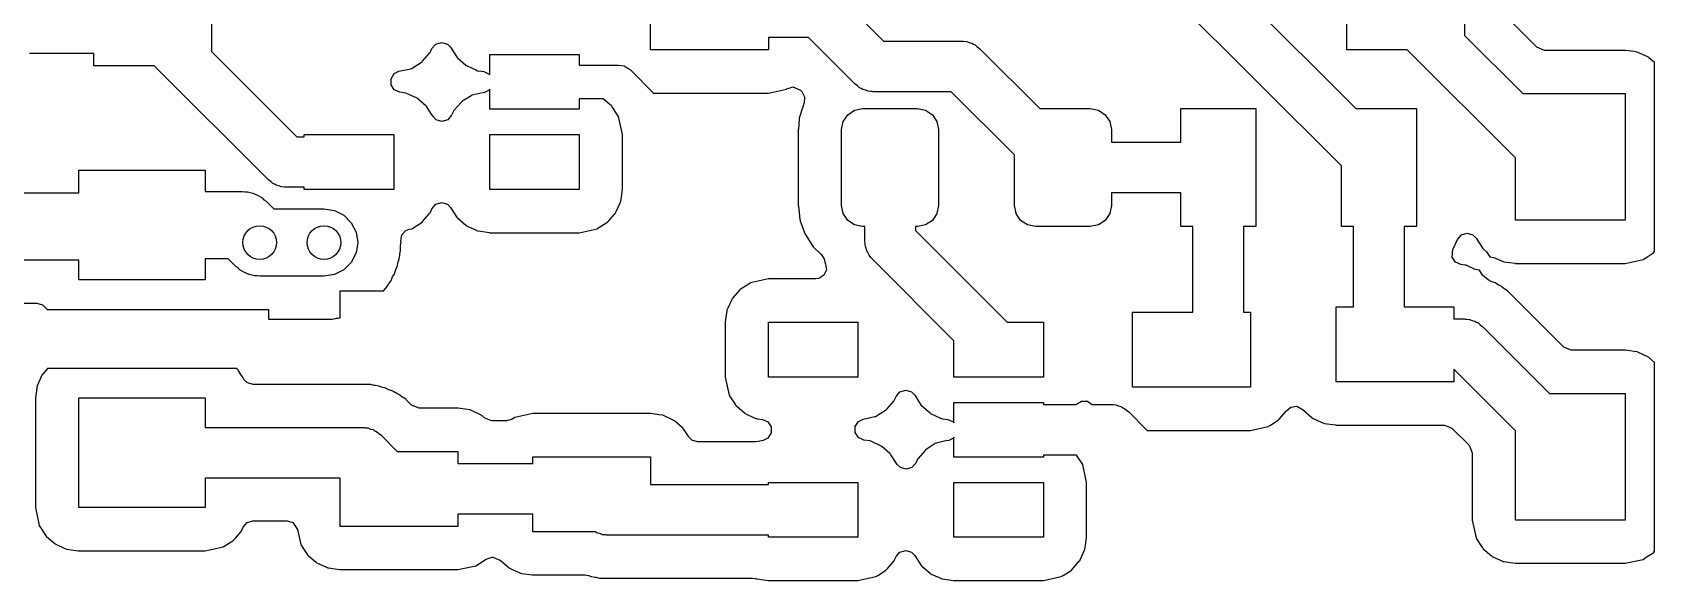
# Model space of a CAD drawing. Extents: x 0.01 to 3.57, y 0.02 to 1.96.
# Drawn here: x 2.185 to 2.943, y 0.435 to 0.691 of the extents above; entities that cross this region are included whole.
import ezdxf

# ---------------------------------------------------------------- set-up
doc = ezdxf.new("R2010")
doc.units = 0
doc.header["$MEASUREMENT"] = 0
doc.layers.add('BLACK', color=7, linetype='CONTINUOUS')

msp = doc.modelspace()

# ---------------------------------------------------------------- linework, layer by layer
at = {"layer": 'BLACK', "linetype": 'CONTINUOUS'}
for p, q in [((2.71239, 0.746068), (2.80324, 0.655217)), ((2.79654, 0.628513), (2.70904, 0.716013)), ((2.85404, 0.717717), (2.85404, 0.68942)), ((2.26904, 0.710217), (2.26904, 0.68192)), ((2.47404, 0.682717), (2.47404, 0.711013)), ((2.56101, 0.708568), (2.58281, 0.686772)), ((2.79904, 0.682717), (2.79904, 0.711013)), ((2.85404, 0.68942), (2.88121, 0.662244)), ((2.88787, 0.683894), (2.87569, 0.696082)), ((2.26904, 0.68192), (2.30883, 0.642126)), ((2.37109, 0.681404), (2.37123, 0.681726)), ((2.37123, 0.681726), (2.37194, 0.683278)), ((2.37123, 0.681726), (2.37123, 0.681726)), ((2.37194, 0.683278), (2.37377, 0.68539)), ((2.37377, 0.68539), (2.37645, 0.686178)), ((2.37645, 0.686178), (2.37914, 0.68539)), ((2.37914, 0.68539), (2.38063, 0.683899)), ((2.38063, 0.683899), (2.38371, 0.679097)), ((2.52904, 0.682717), (2.47404, 0.682717)), ((2.54777, 0.688406), (2.52904, 0.688406)), ((2.52904, 0.688406), (2.52904, 0.682717)), ((2.56956, 0.666609), (2.54777, 0.688406)), ((2.58281, 0.686772), (2.61929, 0.686772)), ((2.61929, 0.686772), (2.61969, 0.686733)), ((2.61969, 0.686733), (2.61987, 0.686758)), ((2.61987, 0.686758), (2.62017, 0.686686)), ((2.62017, 0.686686), (2.62159, 0.686547)), ((2.62159, 0.686547), (2.6228, 0.686062)), ((2.6228, 0.686062), (2.62408, 0.685759)), ((2.62408, 0.685759), (2.62479, 0.685267)), ((2.62479, 0.685267), (2.6256, 0.684944)), ((2.6256, 0.684944), (2.62656, 0.684054)), ((2.62656, 0.684054), (2.62764, 0.683313)), ((2.62764, 0.683313), (2.65568, 0.655276)), ((2.82733, 0.682717), (2.79904, 0.682717)), ((2.8778, 0.632253), (2.82733, 0.682717)), ((2.89138, 0.682441), (2.88787, 0.683894)), ((2.92898, 0.682441), (2.89138, 0.682441)), ((2.92915, 0.682416), (2.92898, 0.682441)), ((2.93322, 0.68183), (2.92915, 0.682416)), ((2.92915, 0.682416), (2.92915, 0.682416)), ((2.93467, 0.681623), (2.93322, 0.68183)), ((2.93499, 0.681475), (2.93467, 0.681623)), ((2.21404, 0.680906), (2.18404, 0.680906)), ((2.21404, 0.675217), (2.21404, 0.680906)), ((2.24233, 0.675217), (2.21404, 0.675217)), ((2.29559, 0.621963), (2.24233, 0.675217)), ((2.36248, 0.673951), (2.36313, 0.674365)), ((2.36313, 0.674365), (2.36702, 0.676867)), ((2.36702, 0.676867), (2.36732, 0.677059)), ((2.36702, 0.676867), (2.36702, 0.676867)), ((2.36732, 0.677059), (2.36755, 0.677327)), ((2.36755, 0.677327), (2.37085, 0.681135)), ((2.37085, 0.681136), (2.37109, 0.681404)), ((2.37085, 0.681135), (2.37085, 0.681136)), ((2.38371, 0.679097), (2.38398, 0.678864)), ((2.38398, 0.678864), (2.38398, 0.678864)), ((2.38398, 0.678864), (2.38779, 0.675564)), ((2.38779, 0.675564), (2.38779, 0.675564)), ((2.38779, 0.675564), (2.38806, 0.675332)), ((2.38806, 0.675332), (2.38838, 0.675185)), ((2.38838, 0.675185), (2.38838, 0.675185)), ((2.38838, 0.675185), (2.3924, 0.673348)), ((2.39898, 0.670956), (2.39898, 0.680512)), ((2.39898, 0.680512), (2.44071, 0.680512)), ((2.44071, 0.680512), (2.44071, 0.675591)), ((2.44071, 0.675591), (2.45905, 0.675591)), ((2.45905, 0.675591), (2.46033, 0.675296)), ((2.46033, 0.675296), (2.46164, 0.675148)), ((2.46164, 0.675148), (2.46202, 0.674907)), ((2.46202, 0.674907), (2.46246, 0.674806)), ((2.46246, 0.674806), (2.46349, 0.673984)), ((2.93957, 0.679382), (2.93499, 0.681475)), ((2.9399, 0.679235), (2.93957, 0.679382)), ((2.93957, 0.679382), (2.93957, 0.679382)), ((2.94016, 0.679003), (2.9399, 0.679235)), ((2.94016, 0.679002), (2.94016, 0.679003)), ((2.94276, 0.676756), (2.94016, 0.679002)), ((2.94276, 0.588564), (2.94276, 0.676756)), ((2.35285, 0.669211), (2.35436, 0.671563)), ((2.35285, 0.666416), (2.35285, 0.669211)), ((2.35436, 0.671563), (2.35655, 0.672661)), ((2.35655, 0.672661), (2.36205, 0.673857)), ((2.36205, 0.673857), (2.36248, 0.673951)), ((2.3924, 0.673348), (2.39329, 0.672944)), ((2.39329, 0.672944), (2.3951, 0.672683)), ((2.3951, 0.672683), (2.39617, 0.67253)), ((2.39617, 0.67253), (2.39871, 0.671368)), ((2.39871, 0.671368), (2.39898, 0.670956)), ((2.46349, 0.673984), (2.4646, 0.673284)), ((2.4646, 0.673284), (2.47537, 0.66252)), ((2.57064, 0.665868), (2.56956, 0.666609)), ((2.35436, 0.664065), (2.35285, 0.666416)), ((2.3569, 0.662903), (2.35436, 0.664065)), ((2.35978, 0.662489), (2.3569, 0.662903)), ((2.36011, 0.662342), (2.35978, 0.662489)), ((2.36469, 0.660248), (2.36011, 0.662342)), ((2.36501, 0.660101), (2.36469, 0.660248)), ((2.36469, 0.660248), (2.36469, 0.660248)), ((2.36528, 0.659869), (2.36501, 0.660101)), ((2.36909, 0.656569), (2.36528, 0.659869)), ((2.36528, 0.659869), (2.36528, 0.659869)), ((2.38671, 0.658992), (2.38575, 0.658374)), ((2.39021, 0.661242), (2.38671, 0.658992)), ((2.39059, 0.661482), (2.39021, 0.661242)), ((2.39021, 0.661242), (2.39021, 0.661242)), ((2.39354, 0.662124), (2.39059, 0.661482)), ((2.39652, 0.662772), (2.39354, 0.662124)), ((2.39871, 0.66387), (2.39652, 0.662772)), ((2.39898, 0.664282), (2.39871, 0.66387)), ((2.39898, 0.654921), (2.39898, 0.664282)), ((2.45193, 0.659843), (2.44071, 0.659843)), ((2.44071, 0.659843), (2.44071, 0.654921)), ((2.4557, 0.656569), (2.45193, 0.659843)), ((2.47537, 0.66252), (2.52904, 0.66252)), ((2.52904, 0.66252), (2.53743, 0.664345)), ((2.53743, 0.664345), (2.5378, 0.664585)), ((2.5378, 0.664585), (2.53821, 0.664755)), ((2.53821, 0.664755), (2.53823, 0.664701)), ((2.53823, 0.664701), (2.54045, 0.665353)), ((2.54045, 0.665353), (2.54396, 0.6639)), ((2.54396, 0.6639), (2.54462, 0.663234)), ((2.54462, 0.663234), (2.54596, 0.66078)), ((2.54596, 0.66078), (2.54567, 0.657748)), ((2.5716, 0.664978), (2.57064, 0.665868)), ((2.57241, 0.664655), (2.5716, 0.664978)), ((2.57313, 0.664163), (2.57241, 0.664655)), ((2.5744, 0.66386), (2.57313, 0.664163)), ((2.57562, 0.663375), (2.5744, 0.66386)), ((2.57703, 0.663236), (2.57562, 0.663375)), ((2.57734, 0.663164), (2.57703, 0.663236)), ((2.57752, 0.663189), (2.57734, 0.663164)), ((2.57791, 0.66315), (2.57752, 0.663189)), ((2.6144, 0.66315), (2.57791, 0.66315)), ((2.6439, 0.633651), (2.6144, 0.66315)), ((2.88121, 0.662244), (2.92898, 0.662244)), ((2.92898, 0.662244), (2.92898, 0.603189)), ((2.36936, 0.656336), (2.36909, 0.656569)), ((2.36955, 0.656038), (2.36936, 0.656336)), ((2.37052, 0.654534), (2.36955, 0.656038)), ((2.37234, 0.651697), (2.37052, 0.654534)), ((2.37244, 0.651534), (2.37234, 0.651697)), ((2.37394, 0.650043), (2.37244, 0.651534)), ((2.38113, 0.652155), (2.3793, 0.650043)), ((2.38115, 0.65219), (2.38113, 0.652155)), ((2.38156, 0.653102), (2.38115, 0.65219)), ((2.38184, 0.653707), (2.38156, 0.653102)), ((2.38199, 0.654029), (2.38184, 0.653707)), ((2.38184, 0.653707), (2.38184, 0.653707)), ((2.38222, 0.654298), (2.38199, 0.654029)), ((2.38552, 0.658106), (2.38222, 0.654298)), ((2.38222, 0.654298), (2.38222, 0.654298)), ((2.38575, 0.658374), (2.38552, 0.658106)), ((2.38552, 0.658106), (2.38552, 0.658106)), ((2.44071, 0.654921), (2.39898, 0.654921)), ((2.45597, 0.656336), (2.4557, 0.656569)), ((2.45616, 0.656038), (2.45597, 0.656336)), ((2.45879, 0.651957), (2.45616, 0.656038)), ((2.45616, 0.656038), (2.45616, 0.656038)), ((2.45908, 0.6515), (2.45879, 0.651957)), ((2.46091, 0.64311), (2.45908, 0.6515)), ((2.54523, 0.656569), (2.54347, 0.650753)), ((2.5454, 0.657135), (2.54523, 0.656569)), ((2.54548, 0.657411), (2.5454, 0.657135)), ((2.5454, 0.657135), (2.5454, 0.657135)), ((2.54563, 0.657661), (2.54548, 0.657411)), ((2.54567, 0.657748), (2.54563, 0.657661)), ((2.56394, 0.6492), (2.56607, 0.652393)), ((2.56607, 0.652393), (2.56926, 0.654526)), ((2.56926, 0.654526), (2.57303, 0.655276)), ((2.57303, 0.655276), (2.59862, 0.655276)), ((2.59862, 0.655276), (2.60239, 0.654526)), ((2.60239, 0.654526), (2.60558, 0.652393)), ((2.60558, 0.652393), (2.60772, 0.6492)), ((2.65568, 0.655276), (2.67933, 0.655276)), ((2.67933, 0.655276), (2.6831, 0.654526)), ((2.6831, 0.654526), (2.68629, 0.652393)), ((2.68629, 0.652393), (2.68842, 0.6492)), ((2.72154, 0.639528), (2.72154, 0.655217)), ((2.72154, 0.655217), (2.75654, 0.655217)), ((2.75654, 0.655217), (2.75654, 0.600217)), ((2.80324, 0.655217), (2.83154, 0.655217)), ((2.83154, 0.655217), (2.83154, 0.600217)), ((2.37662, 0.649256), (2.37394, 0.650043)), ((2.3793, 0.650043), (2.37662, 0.649256)), ((2.54301, 0.645628), (2.54299, 0.645433)), ((2.54299, 0.645433), (2.54299, 0.61)), ((2.54344, 0.650499), (2.54301, 0.645628)), ((2.54347, 0.650753), (2.54344, 0.650499)), ((2.54344, 0.650499), (2.54344, 0.650499)), ((2.56319, 0.645433), (2.56394, 0.6492)), ((2.56319, 0.61), (2.56319, 0.645433)), ((2.60772, 0.6492), (2.60846, 0.645433)), ((2.60846, 0.645433), (2.60846, 0.61)), ((2.68842, 0.6492), (2.68917, 0.645433)), ((2.68917, 0.645433), (2.68917, 0.639528)), ((2.30883, 0.642126), (2.31236, 0.642126)), ((2.31236, 0.642126), (2.31236, 0.64311)), ((2.31236, 0.64311), (2.35409, 0.64311)), ((2.35409, 0.64311), (2.35409, 0.61752)), ((2.39898, 0.61752), (2.39898, 0.64311)), ((2.39898, 0.64311), (2.44071, 0.64311)), ((2.44071, 0.64311), (2.44071, 0.61752)), ((2.46091, 0.61752), (2.46091, 0.64311)), ((2.68917, 0.639528), (2.72154, 0.639528)), ((2.6439, 0.61), (2.6439, 0.633651)), ((2.8778, 0.603189), (2.8778, 0.632253)), ((2.20701, 0.615965), (2.20701, 0.626457)), ((2.20701, 0.626457), (2.26606, 0.626457)), ((2.26606, 0.626457), (2.26606, 0.616614)), ((2.29667, 0.621222), (2.29559, 0.621963)), ((2.29763, 0.620332), (2.29667, 0.621222)), ((2.79654, 0.600217), (2.79654, 0.628513)), ((2.13904, 0.615965), (2.20701, 0.615965)), ((2.26606, 0.616614), (2.28339, 0.616614)), ((2.28339, 0.616614), (2.28461, 0.61642)), ((2.28461, 0.61642), (2.28585, 0.61642)), ((2.28585, 0.61642), (2.28703, 0.616037)), ((2.28703, 0.616037), (2.28825, 0.615843)), ((2.28825, 0.615843), (2.28936, 0.615281)), ((2.28936, 0.615281), (2.29054, 0.614898)), ((2.29054, 0.614898), (2.29154, 0.614169)), ((2.29154, 0.614169), (2.29264, 0.613607)), ((2.29264, 0.613607), (2.29352, 0.61273)), ((2.29843, 0.620009), (2.29763, 0.620332)), ((2.29915, 0.619517), (2.29843, 0.620009)), ((2.30043, 0.619214), (2.29915, 0.619517)), ((2.30164, 0.618729), (2.30043, 0.619214)), ((2.30306, 0.61859), (2.30164, 0.618729)), ((2.30336, 0.618518), (2.30306, 0.61859)), ((2.30354, 0.618543), (2.30336, 0.618518)), ((2.30394, 0.618504), (2.30354, 0.618543)), ((2.31236, 0.618504), (2.30394, 0.618504)), ((2.31236, 0.61752), (2.31236, 0.618504)), ((2.35409, 0.61752), (2.31236, 0.61752)), ((2.44071, 0.61752), (2.39898, 0.61752)), ((2.46009, 0.61183), (2.46091, 0.61752)), ((2.72154, 0.615906), (2.68917, 0.615906)), ((2.68917, 0.615906), (2.68917, 0.61)), ((2.72154, 0.600217), (2.72154, 0.615906)), ((2.29352, 0.61273), (2.29452, 0.612002)), ((2.29452, 0.612002), (2.29806, 0.608465)), ((2.29806, 0.608465), (2.32154, 0.608465)), ((2.32154, 0.608465), (2.3264, 0.607694)), ((2.3264, 0.607694), (2.33079, 0.605457)), ((2.36755, 0.602524), (2.37085, 0.606332)), ((2.37085, 0.606332), (2.37109, 0.6066)), ((2.37085, 0.606332), (2.37085, 0.606332)), ((2.37109, 0.6066), (2.37123, 0.606923)), ((2.37123, 0.606923), (2.37194, 0.608474)), ((2.37123, 0.606923), (2.37123, 0.606923)), ((2.37194, 0.608474), (2.37377, 0.610587)), ((2.37377, 0.610587), (2.37645, 0.611374)), ((2.37645, 0.611374), (2.37914, 0.610587)), ((2.37914, 0.610587), (2.38063, 0.609096)), ((2.38063, 0.609096), (2.38371, 0.604294)), ((2.45417, 0.602524), (2.45747, 0.606332)), ((2.45747, 0.606332), (2.4577, 0.6066)), ((2.45747, 0.606332), (2.45747, 0.606332)), ((2.4577, 0.6066), (2.45785, 0.606923)), ((2.45785, 0.606923), (2.45994, 0.611507)), ((2.45785, 0.606923), (2.45785, 0.606923)), ((2.45994, 0.611507), (2.46009, 0.61183)), ((2.54299, 0.61), (2.54301, 0.609857)), ((2.54301, 0.609857), (2.54301, 0.609857)), ((2.54301, 0.609857), (2.54376, 0.603455)), ((2.56394, 0.606233), (2.56319, 0.61)), ((2.56607, 0.60304), (2.56394, 0.606233)), ((2.60772, 0.606233), (2.60558, 0.60304)), ((2.60846, 0.61), (2.60772, 0.606233)), ((2.64465, 0.606233), (2.6439, 0.61)), ((2.64678, 0.60304), (2.64465, 0.606233)), ((2.68842, 0.606233), (2.68629, 0.60304)), ((2.68917, 0.61), (2.68842, 0.606233)), ((2.33079, 0.605457), (2.33428, 0.601973)), ((2.33428, 0.601973), (2.33651, 0.597583)), ((2.35792, 0.596273), (2.35983, 0.598314)), ((2.35983, 0.598314), (2.36129, 0.598889)), ((2.36129, 0.598889), (2.36248, 0.599148)), ((2.36248, 0.599148), (2.36732, 0.602256)), ((2.36732, 0.602256), (2.36755, 0.602524)), ((2.38371, 0.604294), (2.38398, 0.604061)), ((2.38398, 0.604061), (2.38398, 0.604061)), ((2.38398, 0.604061), (2.38779, 0.600761)), ((2.38779, 0.600761), (2.38779, 0.600761)), ((2.38779, 0.600761), (2.38806, 0.600529)), ((2.38806, 0.600529), (2.38838, 0.600382)), ((2.38838, 0.600382), (2.38838, 0.600382)), ((2.38838, 0.600382), (2.39165, 0.598889)), ((2.39165, 0.598889), (2.39329, 0.598141)), ((2.44071, 0.597323), (2.4491, 0.599148)), ((2.4491, 0.599148), (2.44947, 0.599388)), ((2.44947, 0.599388), (2.45364, 0.602064)), ((2.45364, 0.602064), (2.45393, 0.602256)), ((2.45364, 0.602064), (2.45364, 0.602064)), ((2.45393, 0.602256), (2.45417, 0.602524)), ((2.54376, 0.603455), (2.5438, 0.603089)), ((2.5438, 0.603089), (2.5439, 0.602819)), ((2.5439, 0.602819), (2.54594, 0.597176)), ((2.56926, 0.600907), (2.56607, 0.60304)), ((2.57303, 0.600157), (2.56926, 0.600907)), ((2.57402, 0.600157), (2.57303, 0.600157)), ((2.57402, 0.593425), (2.57402, 0.600157)), ((2.59862, 0.600157), (2.59764, 0.600157)), ((2.59764, 0.600157), (2.59764, 0.598317)), ((2.59764, 0.598317), (2.64044, 0.555512)), ((2.60239, 0.600907), (2.59862, 0.600157)), ((2.60558, 0.60304), (2.60239, 0.600907)), ((2.64997, 0.600907), (2.64678, 0.60304)), ((2.65374, 0.600157), (2.64997, 0.600907)), ((2.67933, 0.600157), (2.65374, 0.600157)), ((2.6831, 0.600907), (2.67933, 0.600157)), ((2.68629, 0.60304), (2.6831, 0.600907)), ((2.72722, 0.600217), (2.72154, 0.600217)), ((2.72722, 0.560217), (2.72722, 0.600217)), ((2.75654, 0.600217), (2.75085, 0.600217)), ((2.75085, 0.600217), (2.75085, 0.560217)), ((2.80222, 0.600217), (2.79654, 0.600217)), ((2.80222, 0.562717), (2.80222, 0.600217)), ((2.83154, 0.600217), (2.82585, 0.600217)), ((2.82585, 0.600217), (2.82585, 0.562717)), ((2.92898, 0.603189), (2.8778, 0.603189)), ((2.33651, 0.597583), (2.33728, 0.592717)), ((2.33728, 0.592717), (2.33651, 0.58785)), ((2.3573, 0.590582), (2.35733, 0.591101)), ((2.35733, 0.591101), (2.35747, 0.592458)), ((2.35742, 0.593523), (2.35792, 0.596273)), ((2.3575, 0.592717), (2.35742, 0.593523)), ((2.35747, 0.592458), (2.3575, 0.592717)), ((2.39329, 0.598141), (2.3946, 0.597953)), ((2.3946, 0.597953), (2.3988, 0.597348)), ((2.3988, 0.597348), (2.3988, 0.597348)), ((2.3988, 0.597348), (2.39898, 0.597323)), ((2.39898, 0.597323), (2.44071, 0.597323)), ((2.54594, 0.597176), (2.54617, 0.59655)), ((2.54617, 0.59655), (2.54999, 0.590731)), ((2.54999, 0.590731), (2.55354, 0.587368)), ((2.57426, 0.592138), (2.57402, 0.593425)), ((2.5743, 0.590829), (2.57426, 0.592138)), ((2.57465, 0.590029), (2.5743, 0.590829)), ((2.84872, 0.58973), (2.85075, 0.594162)), ((2.85075, 0.594162), (2.85258, 0.596275)), ((2.85258, 0.596275), (2.85526, 0.597062)), ((2.85526, 0.597062), (2.85794, 0.596275)), ((2.85794, 0.596275), (2.85943, 0.594784)), ((2.85943, 0.594784), (2.86253, 0.589963)), ((2.20701, 0.584469), (2.13904, 0.584469)), ((2.20701, 0.575276), (2.20701, 0.584469)), ((2.27686, 0.585118), (2.26606, 0.585118)), ((2.26606, 0.585118), (2.26606, 0.575276)), ((2.2804, 0.581581), (2.27686, 0.585118)), ((2.33428, 0.58346), (2.33079, 0.579976)), ((2.33651, 0.58785), (2.33428, 0.58346)), ((2.35599, 0.582766), (2.35608, 0.583192)), ((2.35608, 0.583192), (2.35621, 0.583693)), ((2.35621, 0.583693), (2.35663, 0.584992)), ((2.35663, 0.584992), (2.35671, 0.585239)), ((2.35663, 0.584992), (2.35663, 0.584992)), ((2.35671, 0.585239), (2.35679, 0.585945)), ((2.35679, 0.585945), (2.35688, 0.586855)), ((2.35688, 0.586855), (2.35697, 0.587368)), ((2.35697, 0.587368), (2.3573, 0.588957)), ((2.3573, 0.588957), (2.3573, 0.590582)), ((2.55354, 0.587368), (2.5537, 0.587213)), ((2.5537, 0.587213), (2.55497, 0.585243)), ((2.55497, 0.585243), (2.55503, 0.585083)), ((2.55503, 0.585083), (2.55519, 0.5845)), ((2.55519, 0.5845), (2.55537, 0.583693)), ((2.55537, 0.583693), (2.55547, 0.58321)), ((2.55547, 0.58321), (2.55559, 0.582958)), ((2.57481, 0.589173), (2.57465, 0.590029)), ((2.57549, 0.588058), (2.57481, 0.589173)), ((2.57601, 0.586855), (2.57549, 0.588058)), ((2.57691, 0.585758), (2.57601, 0.586855)), ((2.57708, 0.585491), (2.57691, 0.585758)), ((2.57722, 0.585381), (2.57708, 0.585491)), ((2.57748, 0.585074), (2.57722, 0.585381)), ((2.61567, 0.546879), (2.57748, 0.585074)), ((2.84833, 0.585945), (2.84857, 0.589403)), ((2.84984, 0.583594), (2.84833, 0.585945)), ((2.84857, 0.589403), (2.84872, 0.58973)), ((2.85238, 0.582432), (2.84984, 0.583594)), ((2.86253, 0.589963), (2.8628, 0.589731)), ((2.8628, 0.589731), (2.8628, 0.58973)), ((2.8628, 0.58973), (2.86435, 0.588385)), ((2.86435, 0.588385), (2.86585, 0.586061)), ((2.86585, 0.586061), (2.86779, 0.585782)), ((2.86779, 0.585782), (2.87211, 0.58381)), ((2.87211, 0.58381), (2.87246, 0.58376)), ((2.87246, 0.58376), (2.87762, 0.583017)), ((2.92898, 0.582992), (2.93737, 0.584817)), ((2.93737, 0.584817), (2.93912, 0.585945)), ((2.93912, 0.585945), (2.9419, 0.587733)), ((2.9419, 0.587733), (2.9422, 0.587925)), ((2.9419, 0.587733), (2.9419, 0.587733)), ((2.9422, 0.587925), (2.9426, 0.588385)), ((2.9426, 0.588385), (2.94276, 0.588564)), ((2.2814, 0.580852), (2.2804, 0.581581)), ((2.28228, 0.579976), (2.2814, 0.580852)), ((2.28338, 0.579413), (2.28228, 0.579976)), ((2.28439, 0.578685), (2.28338, 0.579413)), ((2.28556, 0.578302), (2.28439, 0.578685)), ((2.28667, 0.577739), (2.28556, 0.578302)), ((2.28789, 0.577545), (2.28667, 0.577739)), ((2.28907, 0.577162), (2.28789, 0.577545)), ((2.29031, 0.577162), (2.28907, 0.577162)), ((2.29154, 0.576969), (2.29031, 0.577162)), ((2.32154, 0.576969), (2.29154, 0.576969)), ((2.3264, 0.577739), (2.32154, 0.576969)), ((2.33079, 0.579976), (2.3264, 0.577739)), ((2.35268, 0.574734), (2.35334, 0.576218)), ((2.35334, 0.576218), (2.35358, 0.576681)), ((2.35358, 0.576681), (2.35426, 0.577863)), ((2.35426, 0.577863), (2.35439, 0.578088)), ((2.35426, 0.577863), (2.35426, 0.577863)), ((2.35439, 0.578088), (2.35489, 0.579634)), ((2.35489, 0.579634), (2.35508, 0.580118)), ((2.35508, 0.580118), (2.35574, 0.581603)), ((2.35574, 0.581603), (2.35599, 0.582766)), ((2.52906, 0.575709), (2.52067, 0.573884)), ((2.55118, 0.575709), (2.52906, 0.575709)), ((2.55262, 0.575921), (2.55118, 0.575709)), ((2.55496, 0.577451), (2.55262, 0.575921)), ((2.5561, 0.580002), (2.55496, 0.577451)), ((2.55559, 0.582958), (2.55568, 0.582766)), ((2.55568, 0.582766), (2.5561, 0.580002)), ((2.85437, 0.582146), (2.85238, 0.582432)), ((2.85473, 0.582095), (2.85437, 0.582146)), ((2.85437, 0.582146), (2.85437, 0.582146)), ((2.85904, 0.580123), (2.85473, 0.582095)), ((2.86098, 0.579844), (2.85904, 0.580123)), ((2.86248, 0.577521), (2.86098, 0.579844)), ((2.8643, 0.575943), (2.86248, 0.577521)), ((2.86432, 0.575962), (2.8643, 0.575943)), ((2.86561, 0.574975), (2.86432, 0.575962)), ((2.87762, 0.583017), (2.87762, 0.583017)), ((2.87762, 0.583017), (2.8778, 0.582992)), ((2.8778, 0.582992), (2.92898, 0.582992)), ((2.26606, 0.575276), (2.20701, 0.575276)), ((2.32904, 0.557545), (2.32904, 0.570217)), ((2.32904, 0.570217), (2.34942, 0.570217)), ((2.34942, 0.570217), (2.34954, 0.57037)), ((2.34954, 0.57037), (2.35046, 0.571384)), ((2.35046, 0.571384), (2.35063, 0.571577)), ((2.35046, 0.571384), (2.35046, 0.571384)), ((2.35063, 0.571577), (2.35144, 0.572985)), ((2.35144, 0.572985), (2.35173, 0.57342)), ((2.35173, 0.57342), (2.35186, 0.573602)), ((2.35186, 0.573602), (2.35268, 0.574734)), ((2.5156, 0.570507), (2.5123, 0.566699)), ((2.51583, 0.570776), (2.5156, 0.570507)), ((2.5156, 0.570507), (2.5156, 0.570507)), ((2.51633, 0.571097), (2.51583, 0.570776)), ((2.52029, 0.573644), (2.51633, 0.571097)), ((2.52067, 0.573884), (2.52029, 0.573644)), ((2.52029, 0.573644), (2.52029, 0.573644)), ((2.86621, 0.574683), (2.86561, 0.574975)), ((2.86667, 0.574488), (2.86621, 0.574683)), ((2.8672, 0.574294), (2.86667, 0.574488)), ((2.86802, 0.573999), (2.8672, 0.574294)), ((2.86828, 0.573904), (2.86802, 0.573999)), ((2.86802, 0.573999), (2.86802, 0.573999)), ((2.86874, 0.573602), (2.86828, 0.573904)), ((2.86939, 0.573189), (2.86874, 0.573602)), ((2.86991, 0.572892), (2.86939, 0.573189)), ((2.8711, 0.572318), (2.86991, 0.572892)), ((2.87181, 0.571751), (2.8711, 0.572318)), ((2.87244, 0.571254), (2.87181, 0.571751)), ((2.87284, 0.570961), (2.87244, 0.571254)), ((2.87404, 0.570186), (2.87284, 0.570961)), ((2.87428, 0.570036), (2.87404, 0.570186)), ((2.87404, 0.570186), (2.87404, 0.570186)), ((2.87568, 0.568607), (2.87428, 0.570036)), ((2.87646, 0.567804), (2.87568, 0.568607)), ((2.14844, 0.564449), (2.18749, 0.564449)), ((2.18749, 0.564449), (2.19018, 0.563661)), ((2.19018, 0.563661), (2.19127, 0.56257)), ((2.19127, 0.56257), (2.19132, 0.562616)), ((2.19132, 0.562616), (2.19155, 0.562348)), ((2.19155, 0.562348), (2.19174, 0.562049)), ((2.19174, 0.562049), (2.19201, 0.561817)), ((2.19201, 0.561817), (2.19201, 0.561817)), ((2.19201, 0.561817), (2.19238, 0.561496)), ((2.19238, 0.561496), (2.29559, 0.561496)), ((2.29559, 0.561496), (2.29559, 0.556949)), ((2.50963, 0.560851), (2.50905, 0.556815)), ((2.50968, 0.561202), (2.50963, 0.560851)), ((2.51006, 0.562049), (2.50968, 0.561202)), ((2.51192, 0.566108), (2.51006, 0.562049)), ((2.51206, 0.566431), (2.51192, 0.566108)), ((2.51192, 0.566108), (2.51192, 0.566108)), ((2.5123, 0.566699), (2.51206, 0.566431)), ((2.5123, 0.566699), (2.5123, 0.566699)), ((2.79404, 0.527717), (2.79404, 0.562717)), ((2.79404, 0.562717), (2.80222, 0.562717)), ((2.82585, 0.562717), (2.84904, 0.562717)), ((2.84904, 0.562717), (2.84904, 0.557028)), ((2.8765, 0.567767), (2.87646, 0.567804)), ((2.90037, 0.543894), (2.8765, 0.567767)), ((2.29559, 0.556949), (2.32341, 0.556949)), ((2.32341, 0.556949), (2.32341, 0.556949)), ((2.32341, 0.556949), (2.32341, 0.556949)), ((2.32341, 0.556949), (2.32529, 0.556949)), ((2.32529, 0.556949), (2.32688, 0.557287)), ((2.32688, 0.557287), (2.3274, 0.557368)), ((2.3274, 0.557368), (2.32821, 0.557453)), ((2.32821, 0.557453), (2.32875, 0.557511)), ((2.32875, 0.557511), (2.32901, 0.557538)), ((2.32875, 0.557511), (2.32875, 0.557511)), ((2.32901, 0.557538), (2.32904, 0.557545)), ((2.50905, 0.556815), (2.50886, 0.555512)), ((2.50886, 0.555512), (2.50886, 0.529921)), ((2.52906, 0.529921), (2.52906, 0.555512)), ((2.52906, 0.555512), (2.57079, 0.555512)), ((2.57079, 0.555512), (2.57079, 0.529921)), ((2.64044, 0.555512), (2.6574, 0.555512)), ((2.6574, 0.555512), (2.6574, 0.529921)), ((2.69904, 0.525217), (2.69904, 0.560217)), ((2.69904, 0.560217), (2.72722, 0.560217)), ((2.75085, 0.560217), (2.75404, 0.560217)), ((2.75404, 0.560217), (2.75404, 0.525217)), ((2.84904, 0.557028), (2.85404, 0.557028)), ((2.85404, 0.557028), (2.85443, 0.556989)), ((2.85443, 0.556989), (2.85461, 0.557013)), ((2.85461, 0.557013), (2.85492, 0.556941)), ((2.85492, 0.556941), (2.85633, 0.556803)), ((2.85633, 0.556803), (2.85755, 0.556317)), ((2.85755, 0.556317), (2.85882, 0.556015)), ((2.85882, 0.556015), (2.85954, 0.555523)), ((2.85954, 0.555523), (2.86035, 0.5552)), ((2.86035, 0.5552), (2.86131, 0.554309)), ((2.86131, 0.554309), (2.86239, 0.553568)), ((2.86239, 0.553568), (2.89371, 0.522244)), ((2.61567, 0.529921), (2.61567, 0.546879)), ((2.90388, 0.542441), (2.90037, 0.543894)), ((2.92898, 0.542441), (2.90388, 0.542441)), ((2.92915, 0.542416), (2.92898, 0.542441)), ((2.93322, 0.54183), (2.92915, 0.542416)), ((2.92915, 0.542416), (2.92915, 0.542416)), ((2.93467, 0.541623), (2.93322, 0.54183)), ((2.93499, 0.541475), (2.93467, 0.541623)), ((2.93957, 0.539382), (2.93499, 0.541475)), ((2.9399, 0.539235), (2.93957, 0.539382)), ((2.93957, 0.539382), (2.93957, 0.539382)), ((2.94016, 0.539003), (2.9399, 0.539235)), ((2.94016, 0.539002), (2.94016, 0.539003)), ((2.94276, 0.536756), (2.94016, 0.539002)), ((2.18987, 0.530754), (2.18892, 0.528676)), ((2.19002, 0.531077), (2.18987, 0.530754)), ((2.18987, 0.530754), (2.18987, 0.530754)), ((2.19025, 0.531345), (2.19002, 0.531077)), ((2.1925, 0.533937), (2.19025, 0.531345)), ((2.19025, 0.531345), (2.19025, 0.531345)), ((2.28069, 0.533937), (2.1925, 0.533937)), ((2.28106, 0.533616), (2.28069, 0.533937)), ((2.28133, 0.533384), (2.28106, 0.533616)), ((2.28152, 0.533085), (2.28133, 0.533384)), ((2.28244, 0.531647), (2.28152, 0.533085)), ((2.28152, 0.533085), (2.28152, 0.533085)), ((2.28376, 0.529598), (2.28244, 0.531647)), ((2.84914, 0.533406), (2.84904, 0.533406)), ((2.84904, 0.533406), (2.84904, 0.527717)), ((2.8778, 0.504753), (2.84914, 0.533406)), ((2.94276, 0.448564), (2.94276, 0.536756)), ((2.18763, 0.525848), (2.18681, 0.520157)), ((2.18892, 0.528676), (2.18763, 0.525848)), ((2.28435, 0.528676), (2.28376, 0.529598)), ((2.28584, 0.527185), (2.28435, 0.528676)), ((2.28853, 0.526398), (2.28584, 0.527185)), ((2.33616, 0.526398), (2.28853, 0.526398)), ((2.33619, 0.5264), (2.33616, 0.526398)), ((2.33623, 0.526407), (2.33619, 0.5264)), ((2.33894, 0.526398), (2.33623, 0.526407)), ((2.33895, 0.526398), (2.33894, 0.526398)), ((2.33894, 0.526398), (2.33894, 0.526398)), ((2.34167, 0.526398), (2.33895, 0.526398)), ((2.34172, 0.526391), (2.34167, 0.526398)), ((2.34181, 0.526388), (2.34172, 0.526391)), ((2.34233, 0.526386), (2.34181, 0.526388)), ((2.34309, 0.526383), (2.34233, 0.526386)), ((2.34337, 0.526382), (2.34309, 0.526383)), ((2.34309, 0.526383), (2.34309, 0.526383)), ((2.34503, 0.525998), (2.34337, 0.526382)), ((2.34552, 0.52591), (2.34503, 0.525998)), ((2.34694, 0.525731), (2.34552, 0.52591)), ((2.34722, 0.525696), (2.34694, 0.525731)), ((2.34694, 0.525731), (2.34694, 0.525731)), ((2.34846, 0.525245), (2.34722, 0.525696)), ((2.34904, 0.525073), (2.34846, 0.525245)), ((2.35005, 0.524838), (2.34904, 0.525073)), ((2.35032, 0.524776), (2.35005, 0.524838)), ((2.35005, 0.524838), (2.35005, 0.524838)), ((2.35057, 0.524655), (2.35032, 0.524776)), ((2.35186, 0.524033), (2.35057, 0.524655)), ((2.35057, 0.524655), (2.35057, 0.524655)), ((2.35232, 0.523838), (2.35186, 0.524033)), ((2.35249, 0.523776), (2.35232, 0.523838)), ((2.35366, 0.523349), (2.35249, 0.523776)), ((2.35367, 0.523349), (2.35366, 0.523349)), ((2.35393, 0.523254), (2.35367, 0.523349)), ((2.35466, 0.522779), (2.35393, 0.523254)), ((2.35504, 0.522539), (2.35466, 0.522779)), ((2.50886, 0.529921), (2.51068, 0.521531)), ((2.57079, 0.529921), (2.52906, 0.529921)), ((2.58863, 0.520876), (2.59046, 0.522988)), ((2.59046, 0.522988), (2.59315, 0.523776)), ((2.59315, 0.523776), (2.59583, 0.522988)), ((2.59583, 0.522988), (2.59732, 0.521497)), ((2.6574, 0.529921), (2.61567, 0.529921)), ((2.75404, 0.525217), (2.69904, 0.525217)), ((2.84904, 0.527717), (2.79404, 0.527717)), ((2.18681, 0.520157), (2.18681, 0.468976)), ((2.20701, 0.468976), (2.20701, 0.520157)), ((2.20701, 0.520157), (2.26606, 0.520157)), ((2.26606, 0.520157), (2.26606, 0.506378)), ((2.35556, 0.522243), (2.35504, 0.522539)), ((2.35675, 0.521668), (2.35556, 0.522243)), ((2.35697, 0.521495), (2.35675, 0.521668)), ((2.35808, 0.520604), (2.35697, 0.521495)), ((2.35697, 0.521495), (2.35697, 0.521495)), ((2.35849, 0.520311), (2.35808, 0.520604)), ((2.35969, 0.519537), (2.35849, 0.520311)), ((2.35993, 0.519386), (2.35969, 0.519537)), ((2.35969, 0.519537), (2.35969, 0.519537)), ((2.36012, 0.519188), (2.35993, 0.519386)), ((2.36211, 0.517156), (2.36012, 0.519188)), ((2.36012, 0.519188), (2.36012, 0.519188)), ((2.36215, 0.517119), (2.36211, 0.517156)), ((2.3624, 0.516866), (2.36215, 0.517119)), ((2.36591, 0.515413), (2.3624, 0.516866)), ((2.38404, 0.515413), (2.36591, 0.515413)), ((2.38421, 0.515388), (2.38404, 0.515413)), ((2.38743, 0.514926), (2.38421, 0.515388)), ((2.38421, 0.515388), (2.38421, 0.515388)), ((2.51068, 0.521531), (2.51092, 0.521158)), ((2.51092, 0.521158), (2.51092, 0.521158)), ((2.51092, 0.521158), (2.5136, 0.516994)), ((2.5136, 0.516994), (2.51379, 0.516695)), ((2.51379, 0.516695), (2.51406, 0.516463)), ((2.51406, 0.516463), (2.51406, 0.516463)), ((2.51406, 0.516463), (2.51787, 0.513163)), ((2.58425, 0.514926), (2.58755, 0.518734)), ((2.58755, 0.518734), (2.58778, 0.519002)), ((2.58755, 0.518734), (2.58755, 0.518734)), ((2.58778, 0.519002), (2.58793, 0.519325)), ((2.58793, 0.519325), (2.58863, 0.520876)), ((2.58793, 0.519325), (2.58793, 0.519325)), ((2.59732, 0.521497), (2.60041, 0.516695)), ((2.60041, 0.516695), (2.60067, 0.516463)), ((2.60067, 0.516463), (2.60067, 0.516463)), ((2.60067, 0.516463), (2.60448, 0.513163)), ((2.61567, 0.508555), (2.61567, 0.51811)), ((2.61567, 0.51811), (2.6574, 0.51811)), ((2.6574, 0.51811), (2.6574, 0.517126)), ((2.6574, 0.517126), (2.67277, 0.517126)), ((2.67277, 0.517126), (2.67285, 0.517223)), ((2.67285, 0.517223), (2.6752, 0.518734)), ((2.6752, 0.518734), (2.678, 0.518734)), ((2.678, 0.518734), (2.68015, 0.517126)), ((2.68015, 0.517126), (2.68894, 0.517126)), ((2.68894, 0.517126), (2.68933, 0.517087)), ((2.68933, 0.517087), (2.68951, 0.517112)), ((2.68951, 0.517112), (2.68982, 0.51704)), ((2.68982, 0.51704), (2.69123, 0.516901)), ((2.69123, 0.516901), (2.69245, 0.516416)), ((2.69245, 0.516416), (2.69372, 0.516113)), ((2.69372, 0.516113), (2.69444, 0.515621)), ((2.69444, 0.515621), (2.69525, 0.515298)), ((2.69525, 0.515298), (2.69621, 0.514408)), ((2.77106, 0.514268), (2.77292, 0.51588)), ((2.77292, 0.51588), (2.77569, 0.516278)), ((2.77569, 0.516278), (2.77867, 0.514649)), ((2.89371, 0.522244), (2.92898, 0.522244)), ((2.92898, 0.522244), (2.92898, 0.463189)), ((2.38973, 0.514595), (2.38743, 0.514926)), ((2.39005, 0.514448), (2.38973, 0.514595)), ((2.39463, 0.512355), (2.39005, 0.514448)), ((2.39495, 0.512207), (2.39463, 0.512355)), ((2.39463, 0.512355), (2.39463, 0.512355)), ((2.39522, 0.511975), (2.39495, 0.512207)), ((2.39663, 0.510759), (2.39522, 0.511975)), ((2.39522, 0.511975), (2.39522, 0.511975)), ((2.39987, 0.509547), (2.39663, 0.510759)), ((2.40679, 0.509547), (2.39987, 0.509547)), ((2.40947, 0.510335), (2.40679, 0.509547)), ((2.41065, 0.511088), (2.40947, 0.510335)), ((2.41904, 0.512913), (2.41065, 0.511088)), ((2.47404, 0.512913), (2.41904, 0.512913)), ((2.47421, 0.512888), (2.47404, 0.512913)), ((2.47792, 0.512355), (2.47421, 0.512888)), ((2.47421, 0.512888), (2.47421, 0.512888)), ((2.47973, 0.512095), (2.47792, 0.512355)), ((2.48005, 0.511948), (2.47973, 0.512095)), ((2.48463, 0.509855), (2.48005, 0.511948)), ((2.48495, 0.509707), (2.48463, 0.509855)), ((2.48463, 0.509855), (2.48463, 0.509855)), ((2.48522, 0.509475), (2.48495, 0.509707)), ((2.4889, 0.506288), (2.48522, 0.509475)), ((2.48522, 0.509475), (2.48522, 0.509475)), ((2.51787, 0.513163), (2.51787, 0.513163)), ((2.51787, 0.513163), (2.51814, 0.512931)), ((2.51814, 0.512931), (2.51846, 0.512783)), ((2.51846, 0.512783), (2.51846, 0.512783)), ((2.51846, 0.512783), (2.52245, 0.510958)), ((2.52245, 0.510958), (2.52337, 0.510543)), ((2.52337, 0.510543), (2.52372, 0.510492)), ((2.52372, 0.510492), (2.52625, 0.510128)), ((2.52625, 0.510128), (2.52879, 0.508967)), ((2.52879, 0.508967), (2.5303, 0.506615)), ((2.56954, 0.50681), (2.57105, 0.509161)), ((2.57105, 0.509161), (2.57325, 0.510259)), ((2.57325, 0.510259), (2.57874, 0.511455)), ((2.57874, 0.511455), (2.57918, 0.51155)), ((2.57918, 0.51155), (2.58003, 0.512095)), ((2.58003, 0.512095), (2.58371, 0.514466)), ((2.58371, 0.514466), (2.58401, 0.514657)), ((2.58371, 0.514466), (2.58371, 0.514466)), ((2.58401, 0.514657), (2.58425, 0.514926)), ((2.60448, 0.513163), (2.60448, 0.513163)), ((2.60448, 0.513163), (2.60475, 0.512931)), ((2.60475, 0.512931), (2.60507, 0.512783)), ((2.60507, 0.512783), (2.60507, 0.512783)), ((2.60507, 0.512783), (2.60907, 0.510958)), ((2.60907, 0.510958), (2.60998, 0.510543)), ((2.60998, 0.510543), (2.61033, 0.510492)), ((2.61033, 0.510492), (2.61286, 0.510128)), ((2.61286, 0.510128), (2.6154, 0.508967)), ((2.6154, 0.508967), (2.61567, 0.508555)), ((2.69621, 0.514408), (2.69729, 0.513667)), ((2.69729, 0.513667), (2.70594, 0.50502)), ((2.76243, 0.506845), (2.76348, 0.50752)), ((2.76348, 0.50752), (2.76696, 0.509761)), ((2.76696, 0.509761), (2.76726, 0.509953)), ((2.76696, 0.509761), (2.76696, 0.509761)), ((2.76726, 0.509953), (2.76773, 0.510492)), ((2.76773, 0.510492), (2.77079, 0.514029)), ((2.77079, 0.514029), (2.77103, 0.514297)), ((2.77079, 0.514029), (2.77079, 0.514029)), ((2.77103, 0.514297), (2.77106, 0.514268)), ((2.77867, 0.514649), (2.77877, 0.51449)), ((2.77877, 0.51449), (2.77904, 0.514258)), ((2.77904, 0.514258), (2.77904, 0.514258)), ((2.77904, 0.514258), (2.78285, 0.510958)), ((2.78285, 0.510958), (2.78285, 0.510958)), ((2.78285, 0.510958), (2.78312, 0.510726)), ((2.78312, 0.510726), (2.78344, 0.510579)), ((2.78344, 0.510579), (2.78344, 0.510578)), ((2.78344, 0.510578), (2.78712, 0.508895)), ((2.78712, 0.508895), (2.78835, 0.508338)), ((2.78835, 0.508338), (2.7887, 0.508287)), ((2.7887, 0.508287), (2.79386, 0.507545)), ((2.79386, 0.507545), (2.79386, 0.507545)), ((2.79386, 0.507545), (2.79404, 0.50752)), ((2.79404, 0.50752), (2.84466, 0.50752)), ((2.84466, 0.50752), (2.84817, 0.506067)), ((2.26606, 0.506378), (2.33969, 0.506378)), ((2.33969, 0.506378), (2.34008, 0.506339)), ((2.34008, 0.506339), (2.34026, 0.506364)), ((2.34026, 0.506364), (2.34057, 0.506291)), ((2.34057, 0.506291), (2.34198, 0.506153)), ((2.34198, 0.506153), (2.3432, 0.505668)), ((2.3432, 0.505668), (2.34447, 0.505365)), ((2.34447, 0.505365), (2.34519, 0.504873)), ((2.34519, 0.504873), (2.346, 0.50455)), ((2.346, 0.50455), (2.34696, 0.503659)), ((2.34696, 0.503659), (2.34804, 0.502919)), ((2.34804, 0.502919), (2.35574, 0.495217)), ((2.4893, 0.505943), (2.4889, 0.506288)), ((2.49095, 0.503377), (2.4893, 0.505943)), ((2.49182, 0.502023), (2.49095, 0.503377)), ((2.49331, 0.500532), (2.49182, 0.502023)), ((2.49599, 0.499744), (2.49331, 0.500532)), ((2.52424, 0.499857), (2.52318, 0.499744)), ((2.5266, 0.500371), (2.52424, 0.499857)), ((2.52879, 0.501469), (2.5266, 0.500371)), ((2.5303, 0.50382), (2.52879, 0.501469)), ((2.5303, 0.506615), (2.5303, 0.50382)), ((2.56954, 0.504014), (2.56954, 0.50681)), ((2.57105, 0.501663), (2.56954, 0.504014)), ((2.57359, 0.500502), (2.57105, 0.501663)), ((2.57648, 0.500087), (2.57359, 0.500502)), ((2.5768, 0.49994), (2.57648, 0.500087)), ((2.58138, 0.497847), (2.5768, 0.49994)), ((2.61191, 0.500087), (2.60728, 0.49908)), ((2.61321, 0.500371), (2.61191, 0.500087)), ((2.6154, 0.501469), (2.61321, 0.500371)), ((2.61567, 0.501881), (2.6154, 0.501469)), ((2.61567, 0.49252), (2.61567, 0.501881)), ((2.70594, 0.50502), (2.75404, 0.50502)), ((2.75404, 0.50502), (2.76243, 0.506845)), ((2.84817, 0.506067), (2.85615, 0.498091)), ((2.8778, 0.463189), (2.8778, 0.504753)), ((2.35574, 0.495217), (2.38404, 0.495217)), ((2.38404, 0.495217), (2.38404, 0.489528)), ((2.41904, 0.489528), (2.41904, 0.492717)), ((2.41904, 0.492717), (2.47404, 0.492717)), ((2.47404, 0.492717), (2.47404, 0.479724)), ((2.52318, 0.499744), (2.49599, 0.499744)), ((2.58171, 0.497699), (2.58138, 0.497847)), ((2.58138, 0.497847), (2.58138, 0.497847)), ((2.58197, 0.497467), (2.58171, 0.497699)), ((2.58578, 0.494167), (2.58197, 0.497467)), ((2.58197, 0.497467), (2.58197, 0.497467)), ((2.58605, 0.493935), (2.58578, 0.494167)), ((2.58624, 0.493636), (2.58605, 0.493935)), ((2.58914, 0.489133), (2.58624, 0.493636)), ((2.60221, 0.495704), (2.59891, 0.491896)), ((2.60244, 0.495972), (2.60221, 0.495704)), ((2.60221, 0.495704), (2.60221, 0.495704)), ((2.60274, 0.496164), (2.60244, 0.495972)), ((2.60691, 0.49884), (2.60274, 0.496164)), ((2.60728, 0.49908), (2.60691, 0.49884)), ((2.60691, 0.49884), (2.60691, 0.49884)), ((2.6574, 0.49252), (2.61567, 0.49252)), ((2.67294, 0.493504), (2.6574, 0.493504)), ((2.6574, 0.493504), (2.6574, 0.49252)), ((2.67295, 0.493489), (2.67294, 0.493504)), ((2.67577, 0.489099), (2.67295, 0.493489)), ((2.85615, 0.498091), (2.8576, 0.494583)), ((2.8576, 0.494583), (2.8576, 0.463189)), ((2.38404, 0.489528), (2.41904, 0.489528)), ((2.59063, 0.487641), (2.58914, 0.489133)), ((2.59331, 0.486854), (2.59063, 0.487641)), ((2.59599, 0.487641), (2.59331, 0.486854)), ((2.59782, 0.489754), (2.59599, 0.487641)), ((2.59853, 0.491305), (2.59782, 0.489754)), ((2.59868, 0.491628), (2.59853, 0.491305)), ((2.59853, 0.491305), (2.59853, 0.491305)), ((2.59891, 0.491896), (2.59868, 0.491628)), ((2.59891, 0.491896), (2.59891, 0.491896)), ((2.6776, 0.480709), (2.67577, 0.489099)), ((2.32904, 0.482756), (2.26606, 0.482756)), ((2.26606, 0.482756), (2.26606, 0.468976)), ((2.32904, 0.460217), (2.32904, 0.482756)), ((2.47404, 0.479724), (2.52906, 0.479724)), ((2.52906, 0.479724), (2.52906, 0.480709)), ((2.52906, 0.480709), (2.57079, 0.480709)), ((2.57079, 0.480709), (2.57079, 0.455118)), ((2.61567, 0.455118), (2.61567, 0.480709)), ((2.61567, 0.480709), (2.6574, 0.480709)), ((2.6574, 0.480709), (2.6574, 0.455118)), ((2.6776, 0.455118), (2.6776, 0.480709)), ((2.18681, 0.468976), (2.18864, 0.460586)), ((2.26606, 0.468976), (2.20701, 0.468976)), ((2.2857, 0.461949), (2.28838, 0.462736)), ((2.28838, 0.462736), (2.30429, 0.462736)), ((2.30429, 0.462736), (2.30697, 0.461949)), ((2.41904, 0.465906), (2.38404, 0.465906)), ((2.38404, 0.465906), (2.38404, 0.460217)), ((2.41904, 0.457717), (2.41904, 0.465906)), ((2.8576, 0.463189), (2.85942, 0.454799)), ((2.92898, 0.463189), (2.8778, 0.463189)), ((2.18864, 0.460586), (2.18888, 0.460213)), ((2.18888, 0.460213), (2.18888, 0.460213)), ((2.18888, 0.460213), (2.19119, 0.456609)), ((2.19119, 0.456609), (2.19174, 0.45575)), ((2.19174, 0.45575), (2.19201, 0.455518)), ((2.19201, 0.455518), (2.19201, 0.455518)), ((2.19201, 0.455518), (2.19582, 0.452218)), ((2.27929, 0.453713), (2.28022, 0.454783)), ((2.28022, 0.454783), (2.28282, 0.457789)), ((2.28282, 0.457789), (2.28305, 0.458057)), ((2.28282, 0.457789), (2.28282, 0.457789)), ((2.28305, 0.458057), (2.28387, 0.459836)), ((2.28387, 0.459836), (2.2857, 0.461949)), ((2.30697, 0.461949), (2.30914, 0.45883)), ((2.30914, 0.45883), (2.31066, 0.451826)), ((2.38404, 0.460217), (2.32904, 0.460217)), ((2.44806, 0.457717), (2.41904, 0.457717)), ((2.44834, 0.457607), (2.44806, 0.457717)), ((2.44905, 0.457115), (2.44834, 0.457607)), ((2.45033, 0.456813), (2.44905, 0.457115)), ((2.45154, 0.456327), (2.45033, 0.456813)), ((2.45296, 0.456189), (2.45154, 0.456327)), ((2.45326, 0.456116), (2.45296, 0.456189)), ((2.45344, 0.456141), (2.45326, 0.456116)), ((2.45384, 0.456102), (2.45344, 0.456141)), ((2.52906, 0.456102), (2.45384, 0.456102)), ((2.52906, 0.455118), (2.52906, 0.456102)), ((2.57079, 0.455118), (2.52906, 0.455118)), ((2.6574, 0.455118), (2.61567, 0.455118)), ((2.67724, 0.452592), (2.67757, 0.454943)), ((2.67757, 0.454943), (2.6776, 0.455118)), ((2.67757, 0.454943), (2.67757, 0.454943)), ((2.85942, 0.454799), (2.85966, 0.454425)), ((2.85966, 0.454425), (2.85966, 0.454425)), ((2.85966, 0.454425), (2.86196, 0.450845)), ((2.19582, 0.452218), (2.19582, 0.452218)), ((2.19582, 0.452218), (2.19609, 0.451986)), ((2.19609, 0.451986), (2.19641, 0.451838)), ((2.19641, 0.451838), (2.19641, 0.451838)), ((2.19641, 0.451838), (2.19986, 0.450261)), ((2.19986, 0.450261), (2.20132, 0.449598)), ((2.20132, 0.449598), (2.20249, 0.449429)), ((2.20249, 0.449429), (2.20683, 0.448805)), ((2.20683, 0.448805), (2.20683, 0.448805)), ((2.20683, 0.448805), (2.20701, 0.44878)), ((2.20701, 0.44878), (2.26606, 0.44878)), ((2.26606, 0.44878), (2.27445, 0.450605)), ((2.27445, 0.450605), (2.27696, 0.452218)), ((2.27696, 0.452218), (2.27899, 0.453521)), ((2.27899, 0.453521), (2.27929, 0.453713)), ((2.27899, 0.453521), (2.27899, 0.453521)), ((2.31066, 0.451826), (2.3109, 0.451453)), ((2.3109, 0.451453), (2.3109, 0.451453)), ((2.3109, 0.451453), (2.31262, 0.44878)), ((2.31262, 0.44878), (2.31377, 0.44699)), ((2.31377, 0.44699), (2.31404, 0.446758)), ((2.58863, 0.446073), (2.59046, 0.448185)), ((2.59046, 0.448185), (2.59315, 0.448973)), ((2.59315, 0.448973), (2.59583, 0.448185)), ((2.59583, 0.448185), (2.59732, 0.446694)), ((2.67454, 0.444522), (2.67663, 0.449105)), ((2.67663, 0.449105), (2.67678, 0.449428)), ((2.67678, 0.449428), (2.67724, 0.452592)), ((2.86196, 0.450845), (2.86253, 0.449963)), ((2.86253, 0.449963), (2.8628, 0.449731)), ((2.8628, 0.449731), (2.8628, 0.44973)), ((2.8628, 0.44973), (2.86661, 0.446431)), ((2.93932, 0.446073), (2.9419, 0.447733)), ((2.9419, 0.447733), (2.9422, 0.447925)), ((2.9419, 0.447733), (2.9419, 0.447733)), ((2.9422, 0.447925), (2.94276, 0.448564)), ((2.31404, 0.446758), (2.31404, 0.446758)), ((2.31404, 0.446758), (2.31785, 0.443458)), ((2.31785, 0.443458), (2.31785, 0.443458)), ((2.31785, 0.443458), (2.31812, 0.443226)), ((2.31812, 0.443226), (2.31844, 0.443079)), ((2.31844, 0.443079), (2.31844, 0.443078)), ((2.31844, 0.443078), (2.32234, 0.441296)), ((2.32234, 0.441296), (2.32335, 0.440838)), ((2.32335, 0.440838), (2.3237, 0.440787)), ((2.3237, 0.440787), (2.32886, 0.440045)), ((2.32886, 0.440045), (2.32886, 0.440045)), ((2.32886, 0.440045), (2.32904, 0.44002)), ((2.32904, 0.44002), (2.38404, 0.44002)), ((2.38404, 0.44002), (2.39243, 0.441845)), ((2.39243, 0.441845), (2.3951, 0.443562)), ((2.3951, 0.443562), (2.39726, 0.444953)), ((2.39726, 0.444953), (2.39733, 0.444848)), ((2.39733, 0.444848), (2.40011, 0.445886)), ((2.40011, 0.445886), (2.40036, 0.445886)), ((2.40036, 0.445886), (2.40367, 0.444375)), ((2.40367, 0.444375), (2.40377, 0.44449)), ((2.40377, 0.44449), (2.40785, 0.440958)), ((2.40785, 0.440958), (2.40785, 0.440958)), ((2.40785, 0.440958), (2.40812, 0.440726)), ((2.40812, 0.440726), (2.40844, 0.440579)), ((2.40844, 0.440579), (2.40844, 0.440578)), ((2.40844, 0.440578), (2.41299, 0.438499)), ((2.5801, 0.437339), (2.58371, 0.439662)), ((2.58371, 0.439662), (2.58401, 0.439854)), ((2.58371, 0.439662), (2.58371, 0.439662)), ((2.58401, 0.439854), (2.58477, 0.440726)), ((2.58477, 0.440726), (2.58755, 0.443931)), ((2.58755, 0.443931), (2.58778, 0.444199)), ((2.58755, 0.443931), (2.58755, 0.443931)), ((2.58778, 0.444199), (2.58793, 0.444521)), ((2.58793, 0.444522), (2.58842, 0.445598)), ((2.58793, 0.444521), (2.58793, 0.444522)), ((2.58842, 0.445598), (2.58863, 0.446073)), ((2.59732, 0.446694), (2.60041, 0.441892)), ((2.60041, 0.441892), (2.60067, 0.44166)), ((2.60067, 0.44166), (2.60067, 0.44166)), ((2.60067, 0.44166), (2.60448, 0.43836)), ((2.66671, 0.437339), (2.67033, 0.439662)), ((2.67033, 0.439662), (2.67063, 0.439854)), ((2.67033, 0.439662), (2.67033, 0.439662)), ((2.67063, 0.439854), (2.67138, 0.440726)), ((2.67138, 0.440726), (2.67416, 0.443931)), ((2.67416, 0.443931), (2.67439, 0.444199)), ((2.67416, 0.443931), (2.67416, 0.443931)), ((2.67439, 0.444199), (2.67454, 0.444521)), ((2.67454, 0.444521), (2.67454, 0.444522)), ((2.86661, 0.446431), (2.86661, 0.446431)), ((2.86661, 0.446431), (2.86688, 0.446198)), ((2.86688, 0.446198), (2.8672, 0.446051)), ((2.8672, 0.446051), (2.8672, 0.446051)), ((2.8672, 0.446051), (2.87175, 0.443972)), ((2.87175, 0.443972), (2.87211, 0.44381)), ((2.87211, 0.44381), (2.87246, 0.44376)), ((2.87246, 0.44376), (2.87762, 0.443017)), ((2.87762, 0.443017), (2.87762, 0.443017)), ((2.87762, 0.443017), (2.8778, 0.442992)), ((2.8778, 0.442992), (2.92898, 0.442992)), ((2.92898, 0.442992), (2.93737, 0.444817)), ((2.93737, 0.444817), (2.93932, 0.446073)), ((2.41299, 0.438499), (2.41335, 0.438338)), ((2.41335, 0.438338), (2.4137, 0.438287)), ((2.4137, 0.438287), (2.41886, 0.437545)), ((2.41886, 0.437545), (2.41886, 0.437545)), ((2.41886, 0.437545), (2.41904, 0.43752)), ((2.41904, 0.43752), (2.44341, 0.43752)), ((2.44341, 0.43752), (2.44511, 0.437221)), ((2.44511, 0.437221), (2.44631, 0.436784)), ((2.44631, 0.436784), (2.448, 0.43657)), ((2.448, 0.43657), (2.44849, 0.436482)), ((2.44849, 0.436482), (2.45016, 0.436098)), ((2.45016, 0.436098), (2.45043, 0.436097)), ((2.45043, 0.436097), (2.45043, 0.436097)), ((2.45043, 0.436097), (2.45121, 0.436094)), ((2.45121, 0.436094), (2.45172, 0.436093)), ((2.45172, 0.436093), (2.4518, 0.43609)), ((2.4518, 0.43609), (2.45186, 0.436083)), ((2.45186, 0.436083), (2.45457, 0.436083)), ((2.45457, 0.436083), (2.45459, 0.436083)), ((2.45459, 0.436083), (2.4573, 0.436073)), ((2.4573, 0.436073), (2.45733, 0.436081)), ((2.45733, 0.436081), (2.45737, 0.436083)), ((2.45737, 0.436083), (2.52166, 0.436083)), ((2.52166, 0.436083), (2.52305, 0.435883)), ((2.52305, 0.435883), (2.52337, 0.435739)), ((2.52337, 0.435739), (2.52372, 0.435689)), ((2.52372, 0.435689), (2.52888, 0.434946)), ((2.52888, 0.434946), (2.52888, 0.434946)), ((2.52888, 0.434946), (2.52906, 0.434921)), ((2.52906, 0.434921), (2.57079, 0.434921)), ((2.57079, 0.434921), (2.57918, 0.436746)), ((2.57918, 0.436746), (2.5801, 0.437339)), ((2.60448, 0.43836), (2.60448, 0.43836)), ((2.60448, 0.43836), (2.60475, 0.438127)), ((2.60475, 0.438127), (2.60507, 0.43798)), ((2.60507, 0.43798), (2.60507, 0.43798)), ((2.60507, 0.43798), (2.6087, 0.436324)), ((2.6087, 0.436324), (2.60998, 0.435739)), ((2.60998, 0.435739), (2.61033, 0.435689)), ((2.61033, 0.435689), (2.61549, 0.434946)), ((2.61549, 0.434946), (2.61549, 0.434946)), ((2.61549, 0.434946), (2.61567, 0.434921)), ((2.61567, 0.434921), (2.6574, 0.434921)), ((2.6574, 0.434921), (2.66579, 0.436746)), ((2.66579, 0.436746), (2.66671, 0.437339))]:
    msp.add_line(p, q, dxfattribs=at)
at = {"layer": 'BLACK'}
for centre in [(2.29154, 0.592717), (2.32154, 0.592717)]:
    msp.add_circle(centre, 0.007874, dxfattribs=at)

doc.saveas('drawing.dxf')
